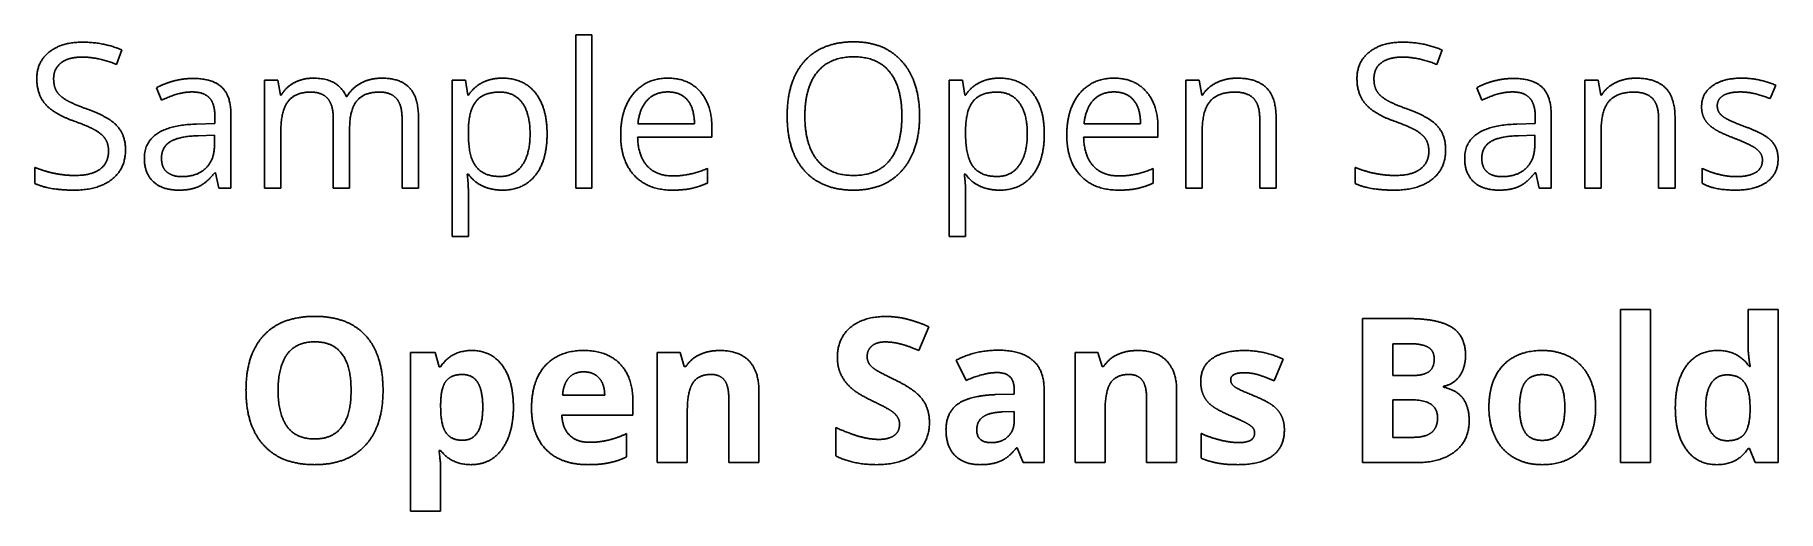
# Model space of a CAD drawing. Extents: x -11 to 109, y -13 to 19.
import ezdxf

# ---------------------------------------------------------------- set-up
doc = ezdxf.new("R2010")
doc.units = 0
doc.layers.add('MODELSKETCH_VISIBLE', color=7, linetype='CONTINUOUS')

msp = doc.modelspace()

# ---------------------------------------------------------------- linework, layer by layer
at = {"layer": 'MODELSKETCH_VISIBLE'}
for p, q in [((26, 19.45), (27.12, 19.45)), ((26, 8.9), (26, 19.45)), ((27.12, 19.45), (27.12, 8.9)), ((-5.26, 18.41), (-5.62, 17.41)), ((85.68, 18.41), (85.32, 17.41)), ((-2.53, 14.95), (-2.88, 15.81)), ((4.57, 16.33), (5.48, 16.33)), ((4.57, 8.9), (4.57, 16.33)), ((5.48, 16.33), (5.67, 15.31)), ((17.49, 16.33), (18.4, 16.33)), ((17.49, 5.56), (17.49, 16.33)), ((18.4, 16.33), (18.56, 15.31)), ((51.73, 5.56), (51.73, 16.33)), ((51.73, 16.33), (52.65, 16.33)), ((52.65, 16.33), (52.8, 15.31)), ((68.03, 8.9), (68.03, 16.33)), ((68.03, 16.33), (68.95, 16.33)), ((68.95, 16.33), (69.13, 15.31)), ((88.42, 14.95), (88.07, 15.81)), ((95.51, 16.33), (96.43, 16.33)), ((95.51, 8.9), (95.51, 16.33)), ((96.43, 16.33), (96.61, 15.31)), ((108.68, 15.98), (108.28, 15.06)), ((5.67, 15.31), (5.72, 15.31)), ((10.2, 15.2), (10.25, 15.2)), ((18.56, 15.31), (18.61, 15.31)), ((52.8, 15.31), (52.86, 15.31)), ((69.13, 15.31), (69.19, 15.31)), ((96.61, 15.31), (96.67, 15.31)), ((-0.11, 13.31), (1.15, 13.35)), ((1.15, 13.35), (1.15, 13.81)), ((2.25, 13.97), (2.25, 8.9)), ((9.3, 8.9), (9.3, 13.73)), ((14.04, 8.9), (14.04, 13.73)), ((15.17, 13.74), (15.17, 8.9)), ((30.29, 13.33), (34.18, 13.33)), ((61.02, 13.33), (64.91, 13.33)), ((73.12, 8.9), (73.12, 13.71)), ((74.25, 13.74), (74.25, 8.9)), ((90.84, 13.31), (92.1, 13.35)), ((92.1, 13.35), (92.1, 13.81)), ((93.2, 13.97), (93.2, 8.9)), ((100.6, 8.9), (100.6, 13.71)), ((101.73, 13.74), (101.73, 8.9)), ((1.12, 12.55), (0, 12.51)), ((1.12, 11.88), (1.12, 12.55)), ((5.69, 12.8), (5.69, 8.9)), ((10.43, 13.05), (10.43, 8.9)), ((18.61, 12.87), (18.61, 12.62)), ((35.38, 12.41), (30.27, 12.41)), ((35.38, 13.12), (35.38, 12.41)), ((52.86, 12.87), (52.86, 12.62)), ((66.11, 12.41), (60.99, 12.41)), ((66.11, 13.12), (66.11, 12.41)), ((69.16, 12.8), (69.16, 8.9)), ((92.07, 12.55), (90.94, 12.51)), ((92.07, 11.88), (92.07, 12.55)), ((96.64, 12.8), (96.64, 8.9)), ((-11.25, 9.22), (-11.25, 10.33)), ((1.19, 9.96), (1.14, 9.96)), ((1.42, 8.9), (1.19, 9.96)), ((18.61, 9.85), (18.53, 9.85)), ((35.07, 10.25), (35.07, 9.24)), ((52.86, 9.85), (52.77, 9.85)), ((65.79, 10.25), (65.79, 9.24)), ((79.69, 9.22), (79.69, 10.33)), ((92.14, 9.96), (92.08, 9.96)), ((92.36, 8.9), (92.14, 9.96)), ((103.59, 9.23), (103.59, 10.27)), ((2.25, 8.9), (1.42, 8.9)), ((5.69, 8.9), (4.57, 8.9)), ((10.43, 8.9), (9.3, 8.9)), ((15.17, 8.9), (14.04, 8.9)), ((18.61, 8.62), (18.61, 5.56)), ((27.12, 8.9), (26, 8.9)), ((52.86, 8.62), (52.86, 5.56)), ((69.16, 8.9), (68.03, 8.9)), ((74.25, 8.9), (73.12, 8.9)), ((93.2, 8.9), (92.36, 8.9)), ((96.64, 8.9), (95.51, 8.9)), ((101.73, 8.9), (100.6, 8.9)), ((18.61, 5.56), (17.49, 5.56)), ((52.86, 5.56), (51.73, 5.56)), ((97.97, 0.55), (100.04, 0.55)), ((97.97, -10), (97.97, 0.55)), ((100.04, 0.55), (100.04, -10)), ((106.76, 0.55), (108.83, 0.55)), ((106.76, -1.87), (106.76, 0.55)), ((108.83, 0.55), (108.83, -10)), ((50.33, -0.64), (49.65, -2.28)), ((80.2, -10), (80.2, -0.08)), ((80.2, -0.08), (83.29, -0.08)), ((82.3, -1.81), (82.3, -4.01)), ((83.41, -1.81), (82.3, -1.81)), ((14.63, -2.42), (16.31, -2.42)), ((14.63, -13.34), (14.63, -2.42)), ((16.31, -2.42), (16.6, -3.4)), ((16.6, -3.4), (16.7, -3.4)), ((31.62, -2.42), (33.2, -2.42)), ((31.62, -10), (31.62, -2.42)), ((33.2, -2.42), (33.48, -3.39)), ((33.48, -3.39), (33.59, -3.39)), ((52.9, -4.34), (52.21, -2.95)), ((60.4, -2.42), (61.98, -2.42)), ((60.4, -10), (60.4, -2.42)), ((61.98, -2.42), (62.26, -3.39)), ((62.26, -3.39), (62.37, -3.39)), ((74.73, -2.87), (74.11, -4.36)), ((106.85, -3.39), (106.91, -3.39)), ((82.3, -4.01), (83.52, -4.01)), ((85.78, -4.74), (85.78, -4.8)), ((16.7, -5.96), (16.7, -6.18)), ((25.1, -5.35), (28, -5.35)), ((29.94, -5.72), (29.94, -6.73)), ((36.55, -10), (36.55, -5.57)), ((38.62, -5.06), (38.62, -10)), ((54.9, -5.32), (56.21, -5.28)), ((56.21, -5.28), (56.21, -4.95)), ((58.27, -4.95), (58.27, -10)), ((65.33, -10), (65.33, -5.57)), ((67.4, -5.06), (67.4, -10)), ((83.6, -5.68), (82.3, -5.68)), ((82.3, -5.68), (82.3, -8.26)), ((29.94, -6.73), (25.05, -6.73)), ((33.69, -6.43), (33.69, -10)), ((56.21, -6.49), (55.41, -6.51)), ((56.21, -7.11), (56.21, -6.49)), ((62.47, -6.43), (62.47, -10)), ((106.9, -6.46), (106.9, -6.24)), ((29.51, -8), (29.51, -9.6)), ((43.91, -9.54), (43.91, -7.58)), ((69.08, -9.69), (69.08, -7.99)), ((82.3, -8.26), (83.67, -8.26)), ((16.7, -9.17), (16.59, -9.17)), ((56.42, -8.97), (56.37, -8.97)), ((56.82, -10), (56.42, -8.97)), ((106.85, -9.02), (106.76, -9.02)), ((107.25, -10), (106.85, -9.02)), ((16.7, -10.26), (16.7, -13.34)), ((33.69, -10), (31.62, -10)), ((38.62, -10), (36.55, -10)), ((58.27, -10), (56.82, -10)), ((62.47, -10), (60.4, -10)), ((67.4, -10), (65.33, -10)), ((83.91, -10), (80.2, -10)), ((100.04, -10), (97.97, -10)), ((108.83, -10), (107.25, -10)), ((16.7, -13.34), (14.63, -13.34))]:
    msp.add_line(p, q, dxfattribs=at)
for points in [[(-11.12, 16.45), (-11.12, 17.6), (-10.26, 18.27)], [(-10.26, 18.27), (-9.4, 18.95), (-7.98, 18.95)], [(-7.98, 18.95), (-6.51, 18.95), (-5.26, 18.41)], [(41.76, 17.64), (42.96, 18.97), (45.15, 18.97)], [(45.15, 18.97), (47.29, 18.97), (48.49, 17.61)], [(79.82, 16.45), (79.82, 17.6), (80.68, 18.27)], [(80.68, 18.27), (81.54, 18.95), (82.96, 18.95)], [(82.96, 18.95), (84.44, 18.95), (85.68, 18.41)], [(-9.44, 17.53), (-9.96, 17.14), (-9.96, 16.44)], [(-8.01, 17.92), (-8.93, 17.92), (-9.44, 17.53)], [(-5.62, 17.41), (-6.85, 17.92), (-8.01, 17.92)], [(40.57, 13.88), (40.57, 16.3), (41.76, 17.64)], [(42.65, 16.9), (41.79, 15.85), (41.79, 13.87)], [(45.15, 17.94), (43.51, 17.94), (42.65, 16.9)], [(47.63, 16.9), (46.79, 17.94), (45.15, 17.94)], [(48.47, 13.87), (48.47, 15.87), (47.63, 16.9)], [(48.49, 17.61), (49.69, 16.26), (49.69, 13.87)], [(81.5, 17.53), (80.99, 17.14), (80.99, 16.44)], [(82.93, 17.92), (82.02, 17.92), (81.5, 17.53)], [(85.32, 17.41), (84.09, 17.92), (82.93, 17.92)], [(-10.53, 14.68), (-11.12, 15.36), (-11.12, 16.45)], [(-9.96, 16.44), (-9.96, 15.92), (-9.77, 15.59)], [(-2.88, 15.81), (-2.33, 16.11), (-1.67, 16.28)], [(-1.67, 16.28), (-1.02, 16.45), (-0.36, 16.45)], [(-0.36, 16.45), (0.97, 16.45), (1.61, 15.86)], [(1.61, 15.86), (2.25, 15.27), (2.25, 13.97)], [(5.72, 15.31), (6.04, 15.85), (6.62, 16.16)], [(6.62, 16.16), (7.2, 16.47), (7.92, 16.47)], [(7.92, 16.47), (9.66, 16.47), (10.2, 15.2)], [(10.25, 15.2), (10.58, 15.79), (11.21, 16.13)], [(11.21, 16.13), (11.84, 16.47), (12.65, 16.47)], [(12.65, 16.47), (13.91, 16.47), (14.54, 15.82)], [(14.54, 15.82), (15.17, 15.17), (15.17, 13.74)], [(18.61, 15.31), (19.05, 15.92), (19.62, 16.19)], [(19.62, 16.19), (20.2, 16.47), (20.95, 16.47)], [(20.95, 16.47), (22.42, 16.47), (23.23, 15.45)], [(29.98, 15.41), (30.87, 16.47), (32.36, 16.47)], [(32.36, 16.47), (33.76, 16.47), (34.57, 15.55)], [(52.86, 15.31), (53.29, 15.92), (53.87, 16.19)], [(53.87, 16.19), (54.44, 16.47), (55.19, 16.47)], [(55.19, 16.47), (56.67, 16.47), (57.47, 15.45)], [(60.71, 15.41), (61.6, 16.47), (63.09, 16.47)], [(63.09, 16.47), (64.49, 16.47), (65.3, 15.55)], [(69.19, 15.31), (69.53, 15.86), (70.16, 16.16)], [(70.16, 16.16), (70.78, 16.47), (71.55, 16.47)], [(71.55, 16.47), (72.89, 16.47), (73.57, 15.82)], [(73.57, 15.82), (74.25, 15.17), (74.25, 13.74)], [(80.42, 14.68), (79.82, 15.36), (79.82, 16.45)], [(80.99, 16.44), (80.99, 15.92), (81.18, 15.59)], [(88.07, 15.81), (88.62, 16.11), (89.27, 16.28)], [(89.27, 16.28), (89.93, 16.45), (90.59, 16.45)], [(90.59, 16.45), (91.91, 16.45), (92.56, 15.86)], [(92.56, 15.86), (93.2, 15.27), (93.2, 13.97)], [(96.67, 15.31), (97.01, 15.86), (97.64, 16.16)], [(97.64, 16.16), (98.26, 16.47), (99.03, 16.47)], [(99.03, 16.47), (100.37, 16.47), (101.05, 15.82)], [(101.05, 15.82), (101.73, 15.17), (101.73, 13.74)], [(103.56, 14.5), (103.56, 15.41), (104.3, 15.94)], [(104.3, 15.94), (105.04, 16.47), (106.33, 16.47)], [(106.33, 16.47), (107.53, 16.47), (108.68, 15.98)], [(-8.55, 13.51), (-9.94, 14), (-10.53, 14.68)], [(-9.77, 15.59), (-9.58, 15.26), (-9.13, 14.99)], [(-9.13, 14.99), (-8.68, 14.71), (-7.75, 14.38)], [(-0.43, 15.52), (-1.36, 15.52), (-2.53, 14.95)], [(0.78, 15.1), (0.4, 15.52), (-0.43, 15.52)], [(1.15, 13.81), (1.15, 14.69), (0.78, 15.1)], [(6.19, 14.87), (5.69, 14.24), (5.69, 12.8)], [(7.73, 15.51), (6.68, 15.51), (6.19, 14.87)], [(8.92, 15.06), (8.54, 15.51), (7.73, 15.51)], [(9.3, 13.73), (9.3, 14.62), (8.92, 15.06)], [(10.93, 14.91), (10.43, 14.3), (10.43, 13.05)], [(12.48, 15.51), (11.43, 15.51), (10.93, 14.91)], [(13.66, 15.06), (13.28, 15.51), (12.48, 15.51)], [(14.04, 13.73), (14.04, 14.62), (13.66, 15.06)], [(19.14, 14.88), (18.63, 14.25), (18.61, 12.87)], [(20.78, 15.51), (19.64, 15.51), (19.14, 14.88)], [(22.32, 14.77), (21.77, 15.51), (20.78, 15.51)], [(22.86, 12.63), (22.86, 14.02), (22.32, 14.77)], [(23.23, 15.45), (24.03, 14.44), (24.03, 12.62)], [(29.1, 12.55), (29.1, 14.35), (29.98, 15.41)], [(30.92, 14.94), (30.39, 14.36), (30.29, 13.33)], [(32.35, 15.52), (31.45, 15.52), (30.92, 14.94)], [(33.7, 14.96), (33.23, 15.52), (32.35, 15.52)], [(34.18, 13.33), (34.18, 14.39), (33.7, 14.96)], [(34.57, 15.55), (35.38, 14.63), (35.38, 13.12)], [(53.38, 14.88), (52.87, 14.25), (52.86, 12.87)], [(55.03, 15.51), (53.89, 15.51), (53.38, 14.88)], [(56.56, 14.77), (56.02, 15.51), (55.03, 15.51)], [(57.11, 12.63), (57.11, 14.02), (56.56, 14.77)], [(57.47, 15.45), (58.28, 14.44), (58.28, 12.62)], [(59.83, 12.55), (59.83, 14.35), (60.71, 15.41)], [(61.65, 14.94), (61.12, 14.36), (61.02, 13.33)], [(63.08, 15.52), (62.18, 15.52), (61.65, 14.94)], [(64.43, 14.96), (63.96, 15.52), (63.08, 15.52)], [(64.91, 13.33), (64.91, 14.39), (64.43, 14.96)], [(65.3, 15.55), (66.11, 14.63), (66.11, 13.12)], [(69.7, 14.88), (69.16, 14.25), (69.16, 12.8)], [(71.41, 15.51), (70.25, 15.51), (69.7, 14.88)], [(72.71, 15.06), (72.29, 15.51), (71.41, 15.51)], [(73.12, 13.71), (73.12, 14.61), (72.71, 15.06)], [(82.39, 13.51), (81.01, 14), (80.42, 14.68)], [(81.18, 15.59), (81.37, 15.26), (81.82, 14.99)], [(81.82, 14.99), (82.27, 14.71), (83.2, 14.38)], [(90.52, 15.52), (89.59, 15.52), (88.42, 14.95)], [(91.72, 15.1), (91.35, 15.52), (90.52, 15.52)], [(92.1, 13.81), (92.1, 14.69), (91.72, 15.1)], [(97.18, 14.88), (96.64, 14.25), (96.64, 12.8)], [(98.89, 15.51), (97.73, 15.51), (97.18, 14.88)], [(100.19, 15.06), (99.77, 15.51), (98.89, 15.51)], [(100.6, 13.71), (100.6, 14.61), (100.19, 15.06)], [(103.78, 13.63), (103.56, 14), (103.56, 14.5)], [(105.04, 15.27), (104.64, 15.02), (104.64, 14.58)], [(104.64, 14.58), (104.64, 14.28), (104.79, 14.07)], [(106.25, 15.52), (105.45, 15.52), (105.04, 15.27)], [(108.28, 15.06), (107.16, 15.52), (106.25, 15.52)], [(-7.08, 12.88), (-7.56, 13.16), (-8.55, 13.51)], [(-7.75, 14.38), (-6.19, 13.83), (-5.6, 13.19)], [(-3.71, 10.95), (-3.71, 13.2), (-0.11, 13.31)], [(41.76, 10.1), (40.57, 11.44), (40.57, 13.88)], [(41.79, 13.87), (41.79, 11.85), (42.65, 10.81)], [(47.63, 10.81), (48.47, 11.85), (48.47, 13.87)], [(49.69, 13.87), (49.69, 11.49), (48.49, 10.12)], [(83.87, 12.88), (83.38, 13.16), (82.39, 13.51)], [(83.2, 14.38), (84.76, 13.83), (85.35, 13.19)], [(87.24, 10.95), (87.24, 13.2), (90.84, 13.31)], [(104.43, 12.98), (103.99, 13.26), (103.78, 13.63)], [(104.79, 14.07), (104.94, 13.86), (105.28, 13.67)], [(105.28, 13.67), (105.62, 13.48), (106.58, 13.12)], [(-6.39, 12.27), (-6.59, 12.6), (-7.08, 12.88)], [(-6.18, 11.43), (-6.18, 11.94), (-6.39, 12.27)], [(-5.6, 13.19), (-5.01, 12.55), (-5.01, 11.53)], [(-1.94, 12.09), (-2.53, 11.72), (-2.53, 10.94)], [(0, 12.51), (-1.35, 12.46), (-1.94, 12.09)], [(18.61, 12.62), (18.61, 11.05), (19.14, 10.38)], [(22.32, 10.48), (22.86, 11.26), (22.86, 12.63)], [(24.03, 12.62), (24.03, 10.79), (23.22, 9.77)], [(30.05, 9.76), (29.1, 10.77), (29.1, 12.55)], [(30.27, 12.41), (30.3, 11.1), (30.93, 10.42)], [(52.86, 12.62), (52.86, 11.05), (53.38, 10.38)], [(56.56, 10.48), (57.11, 11.26), (57.11, 12.63)], [(58.28, 12.62), (58.28, 10.79), (57.46, 9.77)], [(60.78, 9.76), (59.83, 10.77), (59.83, 12.55)], [(60.99, 12.41), (61.03, 11.1), (61.66, 10.42)], [(84.56, 12.27), (84.35, 12.6), (83.87, 12.88)], [(84.77, 11.43), (84.77, 11.94), (84.56, 12.27)], [(85.35, 13.19), (85.93, 12.55), (85.93, 11.53)], [(89.01, 12.09), (88.42, 11.72), (88.42, 10.94)], [(90.94, 12.51), (89.6, 12.46), (89.01, 12.09)], [(105.9, 12.3), (104.87, 12.69), (104.43, 12.98)], [(107.37, 11.57), (107, 11.88), (105.9, 12.3)], [(106.58, 13.12), (107.9, 12.64), (108.37, 12.15)], [(108.37, 12.15), (108.83, 11.66), (108.83, 10.92)], [(-6.76, 10.21), (-6.18, 10.65), (-6.18, 11.43)], [(-5.01, 11.53), (-5.01, 10.23), (-5.96, 9.49)], [(-3.08, 9.33), (-3.71, 9.9), (-3.71, 10.95)], [(-2.53, 10.94), (-2.53, 10.33), (-2.16, 10.01)], [(0.52, 10.27), (1.12, 10.84), (1.12, 11.88)], [(42.65, 10.81), (43.51, 9.77), (45.14, 9.77)], [(45.14, 9.77), (46.79, 9.77), (47.63, 10.81)], [(84.18, 10.21), (84.77, 10.65), (84.77, 11.43)], [(85.93, 11.53), (85.93, 10.23), (84.98, 9.49)], [(87.86, 9.33), (87.24, 9.9), (87.24, 10.95)], [(88.42, 10.94), (88.42, 10.33), (88.79, 10.01)], [(91.47, 10.27), (92.07, 10.84), (92.07, 11.88)], [(107.27, 9.97), (107.75, 10.25), (107.75, 10.83)], [(107.75, 10.83), (107.75, 11.26), (107.37, 11.57)], [(108.83, 10.92), (108.83, 9.89), (108.06, 9.32)], [(-11.25, 10.33), (-10.64, 10.07), (-9.92, 9.92)], [(-9.92, 9.92), (-9.21, 9.77), (-8.5, 9.77)], [(-8.5, 9.77), (-7.35, 9.77), (-6.76, 10.21)], [(-2.16, 10.01), (-1.79, 9.69), (-1.13, 9.69)], [(-1.13, 9.69), (-0.08, 9.69), (0.52, 10.27)], [(1.14, 9.96), (0.58, 9.26), (0.03, 9.01)], [(18.53, 9.85), (18.61, 9.2), (18.61, 8.62)], [(19.62, 9.03), (19.02, 9.3), (18.61, 9.85)], [(19.14, 10.38), (19.66, 9.7), (20.81, 9.7)], [(20.81, 9.7), (21.77, 9.7), (22.32, 10.48)], [(23.22, 9.77), (22.4, 8.76), (20.95, 8.76)], [(32.65, 8.76), (31.01, 8.76), (30.05, 9.76)], [(30.93, 10.42), (31.55, 9.74), (32.69, 9.74)], [(32.69, 9.74), (33.89, 9.74), (35.07, 10.25)], [(45.14, 8.76), (42.95, 8.76), (41.76, 10.1)], [(48.49, 10.12), (47.28, 8.76), (45.14, 8.76)], [(52.77, 9.85), (52.86, 9.2), (52.86, 8.62)], [(53.86, 9.03), (53.26, 9.3), (52.86, 9.85)], [(53.38, 10.38), (53.9, 9.7), (55.05, 9.7)], [(55.05, 9.7), (56.02, 9.7), (56.56, 10.48)], [(57.46, 9.77), (56.64, 8.76), (55.19, 8.76)], [(63.38, 8.76), (61.73, 8.76), (60.78, 9.76)], [(61.66, 10.42), (62.28, 9.74), (63.42, 9.74)], [(63.42, 9.74), (64.62, 9.74), (65.79, 10.25)], [(79.69, 10.33), (80.3, 10.07), (81.02, 9.92)], [(81.02, 9.92), (81.74, 9.77), (82.45, 9.77)], [(82.45, 9.77), (83.6, 9.77), (84.18, 10.21)], [(88.79, 10.01), (89.15, 9.69), (89.82, 9.69)], [(89.82, 9.69), (90.87, 9.69), (91.47, 10.27)], [(92.08, 9.96), (91.53, 9.26), (90.98, 9.01)], [(103.59, 10.27), (104.12, 10), (104.73, 9.85)], [(104.73, 9.85), (105.35, 9.69), (105.92, 9.69)], [(105.92, 9.69), (106.8, 9.69), (107.27, 9.97)], [(-8.54, 8.76), (-10.3, 8.76), (-11.25, 9.22)], [(-5.96, 9.49), (-6.91, 8.76), (-8.54, 8.76)], [(-1.35, 8.76), (-2.46, 8.76), (-3.08, 9.33)], [(0.03, 9.01), (-0.52, 8.76), (-1.35, 8.76)], [(20.95, 8.76), (20.22, 8.76), (19.62, 9.03)], [(33.94, 8.87), (33.41, 8.76), (32.65, 8.76)], [(35.07, 9.24), (34.47, 8.99), (33.94, 8.87)], [(55.19, 8.76), (54.46, 8.76), (53.86, 9.03)], [(64.67, 8.87), (64.13, 8.76), (63.38, 8.76)], [(65.79, 9.24), (65.2, 8.99), (64.67, 8.87)], [(82.4, 8.76), (80.64, 8.76), (79.69, 9.22)], [(84.98, 9.49), (84.03, 8.76), (82.4, 8.76)], [(89.59, 8.76), (88.49, 8.76), (87.86, 9.33)], [(90.98, 9.01), (90.42, 8.76), (89.59, 8.76)], [(105.89, 8.76), (104.41, 8.76), (103.59, 9.23)], [(108.06, 9.32), (107.29, 8.76), (105.89, 8.76)], [(4.52, -1.23), (5.74, 0.07), (8.03, 0.07)], [(8.03, 0.07), (10.31, 0.07), (11.52, -1.24)], [(44.92, -0.7), (45.81, 0.06), (47.38, 0.06)], [(47.38, 0.06), (48.16, 0.06), (48.86, -0.13)], [(44.03, -2.76), (44.03, -1.45), (44.92, -0.7)], [(48.86, -0.13), (49.56, -0.31), (50.33, -0.64)], [(83.29, -0.08), (85.4, -0.08), (86.35, -0.68)], [(86.35, -0.68), (87.3, -1.28), (87.3, -2.59)], [(3.29, -5.02), (3.29, -2.54), (4.52, -1.23)], [(8.03, -1.68), (6.77, -1.68), (6.14, -2.52)], [(10.53, -5.03), (10.53, -1.68), (8.03, -1.68)], [(11.52, -1.24), (12.73, -2.56), (12.73, -5.03)], [(16.7, -3.4), (17.42, -2.28), (18.85, -2.28)], [(18.85, -2.28), (20.19, -2.28), (20.95, -3.31)], [(23.91, -3.32), (24.86, -2.28), (26.54, -2.28)], [(26.54, -2.28), (28.15, -2.28), (29.04, -3.19)], [(34.55, -2.56), (35.15, -2.28), (35.93, -2.28)], [(35.93, -2.28), (37.25, -2.28), (37.94, -2.99)], [(46.4, -1.97), (46.08, -2.25), (46.08, -2.7)], [(47.32, -1.69), (46.72, -1.69), (46.4, -1.97)], [(48.34, -1.82), (47.82, -1.69), (47.32, -1.69)], [(49.65, -2.28), (48.85, -1.95), (48.34, -1.82)], [(52.21, -2.95), (53.52, -2.26), (55.11, -2.26)], [(55.11, -2.26), (56.64, -2.26), (57.45, -2.93)], [(63.32, -2.56), (63.93, -2.28), (64.7, -2.28)], [(64.7, -2.28), (66.03, -2.28), (66.71, -2.99)], [(69.85, -2.83), (70.63, -2.28), (72.07, -2.28)], [(72.07, -2.28), (73.44, -2.28), (74.73, -2.87)], [(84.73, -2.06), (84.31, -1.81), (83.41, -1.81)], [(85.14, -2.87), (85.14, -2.3), (84.73, -2.06)], [(89.88, -3.31), (90.85, -2.28), (92.6, -2.28)], [(92.6, -2.28), (93.7, -2.28), (94.53, -2.75)], [(102.52, -3.32), (103.3, -2.28), (104.66, -2.28)], [(104.66, -2.28), (106.09, -2.28), (106.85, -3.39)], [(106.91, -3.39), (106.76, -2.54), (106.76, -1.87)], [(6.14, -2.52), (5.5, -3.37), (5.5, -5.03)], [(20.95, -3.31), (21.71, -4.35), (21.71, -6.2)], [(22.96, -6.26), (22.96, -4.36), (23.91, -3.32)], [(29.04, -3.19), (29.94, -4.11), (29.94, -5.72)], [(33.59, -3.39), (33.94, -2.84), (34.55, -2.56)], [(37.94, -2.99), (38.62, -3.71), (38.62, -5.06)], [(44.3, -3.98), (44.03, -3.46), (44.03, -2.76)], [(46.08, -2.7), (46.08, -2.97), (46.21, -3.18)], [(46.21, -3.18), (46.34, -3.39), (46.62, -3.58)], [(46.62, -3.58), (46.9, -3.77), (47.95, -4.28)], [(57.45, -2.93), (58.27, -3.59), (58.27, -4.95)], [(62.37, -3.39), (62.72, -2.84), (63.32, -2.56)], [(66.71, -2.99), (67.4, -3.71), (67.4, -5.06)], [(69.06, -4.39), (69.06, -3.38), (69.85, -2.83)], [(84.76, -3.75), (85.14, -3.48), (85.14, -2.87)], [(87.3, -2.59), (87.3, -3.48), (86.88, -4.05)], [(88.91, -6.2), (88.91, -4.34), (89.88, -3.31)], [(94.53, -2.75), (95.36, -3.22), (95.81, -4.11)], [(101.75, -6.22), (101.75, -4.36), (102.52, -3.32)], [(17.06, -4.4), (16.71, -4.87), (16.7, -5.96)], [(18.18, -3.93), (17.41, -3.93), (17.06, -4.4)], [(19.26, -4.49), (18.91, -3.93), (18.18, -3.93)], [(19.6, -6.17), (19.6, -5.05), (19.26, -4.49)], [(25.53, -4.16), (25.15, -4.58), (25.1, -5.35)], [(26.56, -3.75), (25.9, -3.75), (25.53, -4.16)], [(27.6, -4.16), (27.21, -3.75), (26.56, -3.75)], [(28, -5.35), (27.99, -4.58), (27.6, -4.16)], [(34.08, -4.51), (33.69, -5.09), (33.69, -6.43)], [(35.33, -3.93), (34.46, -3.93), (34.08, -4.51)], [(36.26, -4.34), (35.97, -3.93), (35.33, -3.93)], [(36.55, -5.57), (36.55, -4.75), (36.26, -4.34)], [(45.02, -4.9), (44.57, -4.51), (44.3, -3.98)], [(47.95, -4.28), (49.34, -4.94), (49.86, -5.61)], [(55.03, -3.8), (54.12, -3.8), (52.9, -4.34)], [(56.21, -4.95), (56.21, -3.8), (55.03, -3.8)], [(62.85, -4.51), (62.47, -5.09), (62.47, -6.43)], [(64.11, -3.93), (63.24, -3.93), (62.85, -4.51)], [(65.04, -4.34), (64.74, -3.93), (64.11, -3.93)], [(65.33, -5.57), (65.33, -4.75), (65.04, -4.34)], [(69.25, -5.38), (69.06, -4.98), (69.06, -4.39)], [(72.03, -3.81), (71.12, -3.81), (71.12, -4.3)], [(71.12, -4.3), (71.12, -4.58), (71.41, -4.79)], [(71.41, -4.79), (71.71, -4.99), (72.71, -5.39)], [(73.05, -3.96), (72.55, -3.81), (72.03, -3.81)], [(74.11, -4.36), (73.54, -4.12), (73.05, -3.96)], [(83.52, -4.01), (84.38, -4.01), (84.76, -3.75)], [(86.88, -4.05), (86.47, -4.62), (85.78, -4.74)], [(91.38, -4.5), (91.02, -5.06), (91.02, -6.2)], [(92.58, -3.94), (91.75, -3.94), (91.38, -4.5)], [(93.78, -4.51), (93.41, -3.94), (92.58, -3.94)], [(94.14, -6.2), (94.14, -5.07), (93.78, -4.51)], [(95.81, -4.11), (96.26, -5), (96.26, -6.2)], [(104.22, -4.54), (103.84, -5.13), (103.84, -6.25)], [(105.3, -3.96), (104.61, -3.96), (104.22, -4.54)], [(106.52, -4.49), (106.15, -3.96), (105.3, -3.96)], [(106.9, -6.24), (106.9, -5.02), (106.52, -4.49)], [(4.52, -8.81), (3.29, -7.49), (3.29, -5.02)], [(5.5, -5.03), (5.5, -6.69), (6.13, -7.53)], [(8.01, -8.37), (10.53, -8.37), (10.53, -5.03)], [(12.73, -5.03), (12.73, -7.49), (11.51, -8.81)], [(46.38, -5.72), (45.48, -5.29), (45.02, -4.9)], [(47.67, -6.39), (47.35, -6.18), (46.38, -5.72)], [(49.86, -5.61), (50.37, -6.28), (50.37, -7.25)], [(51.51, -7.73), (51.51, -6.53), (52.35, -5.95)], [(52.35, -5.95), (53.19, -5.38), (54.9, -5.32)], [(69.85, -6.1), (69.44, -5.79), (69.25, -5.38)], [(72.71, -5.39), (73.59, -5.75), (74.01, -6.06)], [(85.37, -6.91), (85.37, -5.68), (83.6, -5.68)], [(85.78, -4.8), (86.72, -5.02), (87.13, -5.59)], [(87.13, -5.59), (87.55, -6.17), (87.55, -7.12)], [(16.7, -6.18), (16.7, -7.4), (17.06, -7.93)], [(18.21, -8.46), (19.6, -8.46), (19.6, -6.17)], [(21.71, -6.2), (21.71, -7.41), (21.35, -8.3)], [(23.99, -9.13), (22.96, -8.11), (22.96, -6.26)], [(25.05, -6.73), (25.08, -7.61), (25.57, -8.1)], [(48.15, -6.83), (47.99, -6.6), (47.67, -6.39)], [(48.31, -7.35), (48.31, -7.06), (48.15, -6.83)], [(54.07, -6.84), (53.63, -7.14), (53.63, -7.75)], [(55.41, -6.51), (54.51, -6.54), (54.07, -6.84)], [(55.78, -8.21), (56.21, -7.8), (56.21, -7.11)], [(71.13, -6.78), (70.26, -6.41), (69.85, -6.1)], [(72.11, -7.23), (71.74, -7.04), (71.13, -6.78)], [(74.01, -6.06), (74.42, -6.37), (74.62, -6.78)], [(74.62, -6.78), (74.82, -7.19), (74.82, -7.75)], [(84.95, -7.93), (85.37, -7.6), (85.37, -6.91)], [(87.55, -7.12), (87.55, -8.48), (86.57, -9.24)], [(89.36, -8.28), (88.91, -7.39), (88.91, -6.2)], [(91.02, -6.2), (91.02, -7.32), (91.39, -7.9)], [(93.78, -7.9), (94.14, -7.33), (94.14, -6.2)], [(96.26, -6.2), (96.26, -8.05), (95.28, -9.09)], [(102.51, -9.1), (101.75, -8.06), (101.75, -6.22)], [(103.84, -6.25), (103.84, -7.37), (104.23, -7.93)], [(106.5, -8.03), (106.87, -7.57), (106.9, -6.46)], [(6.13, -7.53), (6.76, -8.37), (8.01, -8.37)], [(17.06, -7.93), (17.42, -8.46), (18.21, -8.46)], [(21.35, -8.3), (20.99, -9.2), (20.34, -9.67)], [(25.57, -8.1), (26.06, -8.6), (26.94, -8.6)], [(28.24, -8.45), (28.85, -8.31), (29.51, -8)], [(43.91, -7.58), (44.91, -8.03), (45.61, -8.22)], [(45.61, -8.22), (46.3, -8.4), (46.88, -8.4)], [(46.88, -8.4), (47.57, -8.4), (47.94, -8.13)], [(47.94, -8.13), (48.31, -7.87), (48.31, -7.35)], [(50.37, -7.25), (50.37, -8.59), (49.41, -9.36)], [(52.13, -9.51), (51.51, -8.89), (51.51, -7.73)], [(53.63, -7.75), (53.63, -8.62), (54.63, -8.62)], [(54.63, -8.62), (55.35, -8.62), (55.78, -8.21)], [(69.08, -7.99), (69.65, -8.26), (70.38, -8.44)], [(71.65, -8.62), (72.77, -8.62), (72.77, -7.97)], [(72.62, -7.57), (72.47, -7.42), (72.11, -7.23)], [(72.77, -7.97), (72.77, -7.73), (72.62, -7.57)], [(74.82, -7.75), (74.82, -8.91), (74.01, -9.53)], [(83.67, -8.26), (84.54, -8.26), (84.95, -7.93)], [(90.64, -9.66), (89.8, -9.18), (89.36, -8.28)], [(91.39, -7.9), (91.76, -8.47), (92.59, -8.47)], [(92.59, -8.47), (93.42, -8.47), (93.78, -7.9)], [(104.23, -7.93), (104.61, -8.49), (105.33, -8.49)], [(105.33, -8.49), (106.13, -8.49), (106.5, -8.03)], [(8.01, -10.14), (5.74, -10.14), (4.52, -8.81)], [(11.51, -8.81), (10.29, -10.14), (8.01, -10.14)], [(16.59, -9.17), (16.7, -10.12), (16.7, -10.26)], [(18.79, -10.14), (17.45, -10.14), (16.7, -9.17)], [(26.85, -10.14), (25.02, -10.14), (23.99, -9.13)], [(26.94, -8.6), (27.63, -8.6), (28.24, -8.45)], [(29.51, -9.6), (28.97, -9.87), (28.35, -10)], [(46.72, -10.14), (45.13, -10.14), (43.91, -9.54)], [(49.41, -9.36), (48.44, -10.14), (46.72, -10.14)], [(53.85, -10.14), (52.76, -10.14), (52.13, -9.51)], [(56.37, -8.97), (55.85, -9.63), (55.29, -9.88)], [(70.38, -8.44), (71.1, -8.62), (71.65, -8.62)], [(74.01, -9.53), (73.19, -10.14), (71.58, -10.14)], [(86.57, -9.24), (85.59, -10), (83.91, -10)], [(95.28, -9.09), (94.31, -10.14), (92.56, -10.14)], [(104.61, -10.14), (103.27, -10.14), (102.51, -9.1)], [(106.76, -9.02), (106.05, -10.14), (104.61, -10.14)], [(20.34, -9.67), (19.68, -10.14), (18.79, -10.14)], [(28.35, -10), (27.74, -10.14), (26.85, -10.14)], [(55.29, -9.88), (54.74, -10.14), (53.85, -10.14)], [(70.17, -10.02), (69.59, -9.91), (69.08, -9.69)], [(71.58, -10.14), (70.75, -10.14), (70.17, -10.02)], [(92.56, -10.14), (91.47, -10.14), (90.64, -9.66)]]:
    msp.add_open_spline(points, degree=2, dxfattribs=at)

doc.saveas('drawing.dxf')
